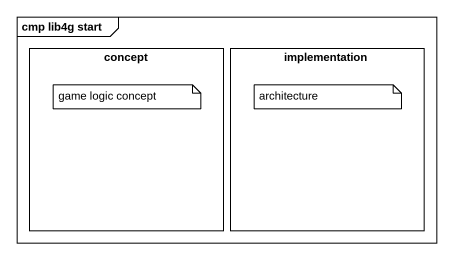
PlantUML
@startuml
mainframe cmp lib4g start
rectangle concept
rectangle implementation
note as N1
  game logic concept
end note
note as N2
  architecture
end note
@enduml
